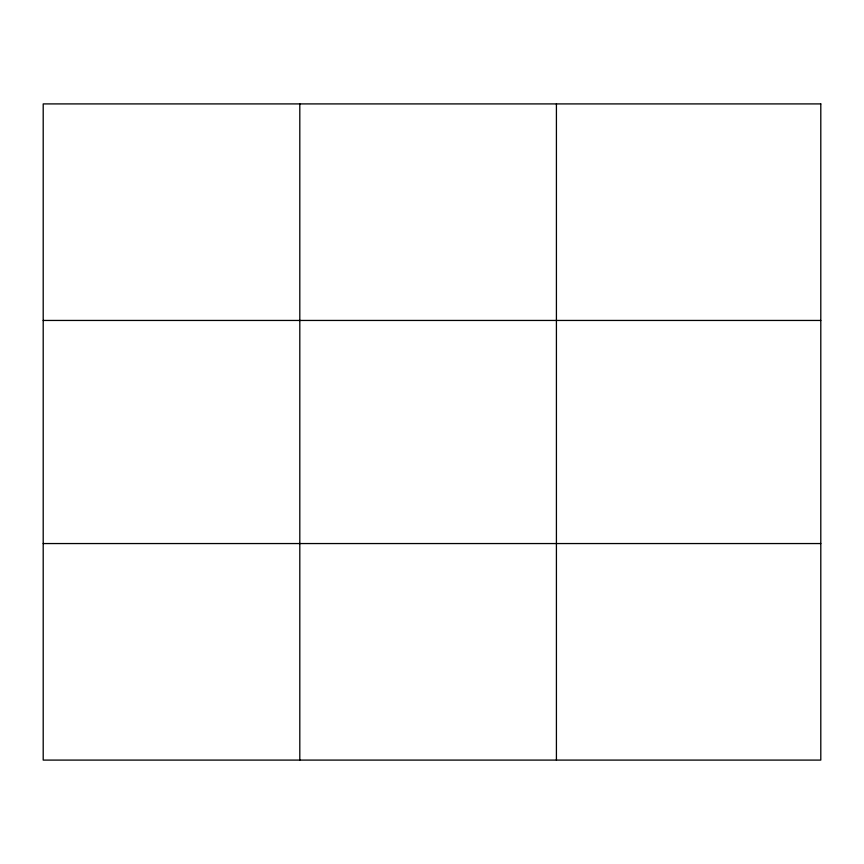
<?xml version="1.0" encoding="UTF-8"?>
<svg xmlns="http://www.w3.org/2000/svg" width="864" height="864" viewBox="0 0 864 864"><rect width="100%" height="100%" fill="white"/><g stroke="black" fill="none" stroke-linecap="round" stroke-linejoin="round"><path stroke-width="1.3" d="M299.808 103.907L299.808 760.093M556.416 103.907L556.416 760.093M43.2 320.447L820.8 320.447M43.2 543.553L820.8 543.553M820.8 103.907L820.8 760.093L43.2 760.093L43.2 103.907L820.8 103.907"/></g></svg>
